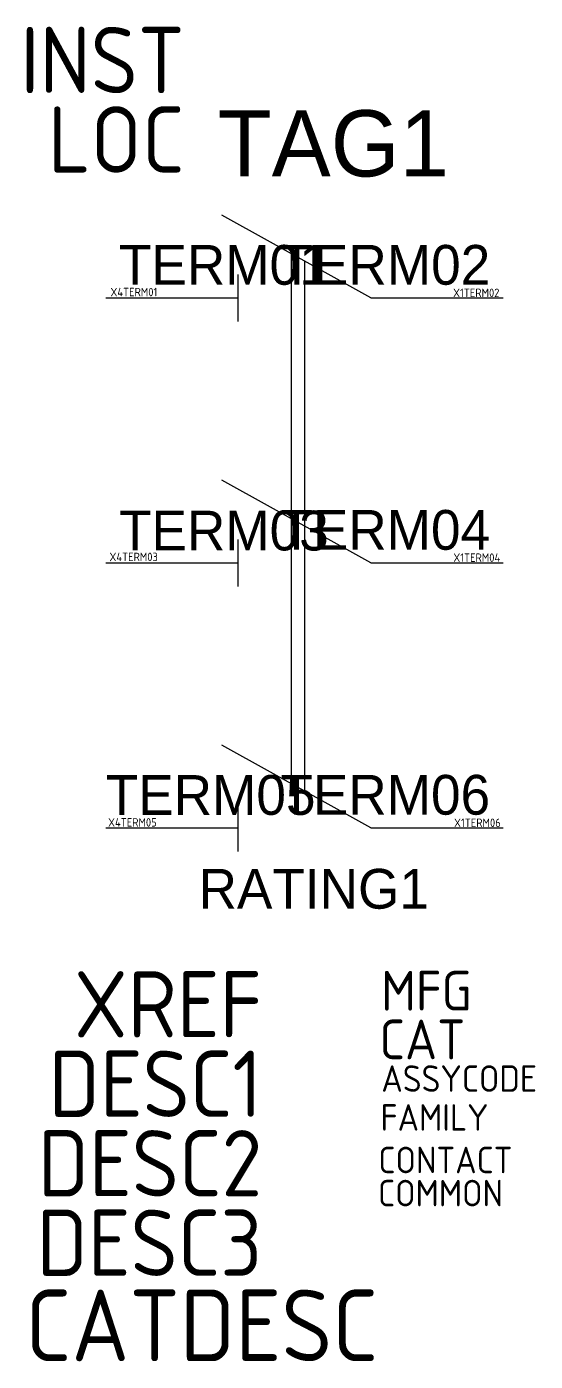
# Model space of a CAD drawing. Header units: millimetres. Extents: x -8.5 to 10.7, y -25.6 to 24.7.
import ezdxf
from ezdxf.enums import TextEntityAlignment as Align

# ---------------------------------------------------------------- set-up
doc = ezdxf.new("R2010")
doc.units = ezdxf.units.MM
doc.styles.add('WD_IEC', font='isocp2.shx', dxfattribs={"width": 0.9, "height": 4})

msp = doc.modelspace()

# ---------------------------------------------------------------- linework, layer by layer
for p, q in [((4.5, 14.5), (-1.125, 17.625)), ((1.5, 16.167), (1.5, -3.833)), ((2, 15.889), (2, -4.111)), ((-0.5, 13.616), (-0.5, 15.384)), ((-5.5, 14.5), (-0.5, 14.5)), ((4.5, 14.5), (9.5, 14.5)), ((4.5, 4.5), (-1.125, 7.625)), ((-0.5, 3.616), (-0.5, 5.384)), ((-5.5, 4.5), (-0.5, 4.5)), ((4.5, 4.5), (9.5, 4.5)), ((4.5, -5.5), (-1.125, -2.375)), ((-0.5, -6.384), (-0.5, -4.616)), ((-5.5, -5.5), (-0.5, -5.5)), ((4.5, -5.5), (9.5, -5.5))]:
    msp.add_line(p, q)

# ---------------------------------------------------------------- texts
at = {"style": 'WD_IEC', "flags": 1}
for tag, height, p in [('INST', 2.5, (-2.523, 22.229)), ('LOC', 2.5, (-2.523, 19.229)), ('X1TERM02', 0.32, (9.354, 14.534)), ('X1TERM04', 0.32, (9.383, 4.541)), ('X1TERM06', 0.32, (9.402, -5.465)), ('DESC1', 2.5, (0.405, -16.402)), ('DESC2', 2.5, (0.405, -19.402)), ('DESC3', 2.5, (0.405, -22.402))]:
    msp.add_attdef(tag, text='', height=height, dxfattribs=at).set_placement(p, align=Align.RIGHT)
for tag, p, s, height in [('TAG1', (-1.281, 19.085), 'Q', 2.5), ('TERM01', (-5.001, 14.998), '1', 1.5), ('TERM03', (-4.998, 4.972), '3', 1.5), ('TERM05', (-5.499, -5.005), '5', 1.5)]:
    msp.add_attdef(tag, p, s, height=height)
for tag, text, p in [('TERM02', '2', (9.008, 15)), ('TERM04', '4', (9.003, 4.998)), ('TERM06', '6', (9.004, -4.998))]:
    msp.add_attdef(tag, text=text, height=1.5).set_placement(p, align=Align.RIGHT)
for tag, p, s, height in [('X4TERM01', (-5.32, 14.563), '', 0.32), ('X4TERM03', (-5.357, 4.568), '', 0.32), ('X4TERM05', (-5.409, -5.449), '', 0.32), ('MFG', (4.89, -12.391), '', 1.5), ('CAT', (4.825, -14.229), '', 1.5), ('ASSYCODE', (4.9, -15.456), '', 1), ('FAMILY', (4.869, -16.923), 'DS_ACKO', 1), ('CONTACT', (4.788, -18.529), 'NO', 1), ('COMMON', (4.774, -19.779), '02', 1), ('CATDESC', (-8.534, -25.62), '', 2.7)]:
    msp.add_attdef(tag, p, s, height=height, dxfattribs=at)
msp.add_attdef('RATING1', text='', height=1.5).set_placement((2.349, -8.545), align=Align.CENTER)
at = {"lineweight": 15, "style": 'WD_IEC', "flags": 1}
msp.add_attdef('XREF', text='', height=2.5, dxfattribs=at).set_placement((0.405, -13.402), align=Align.RIGHT)

doc.saveas('drawing.dxf')
